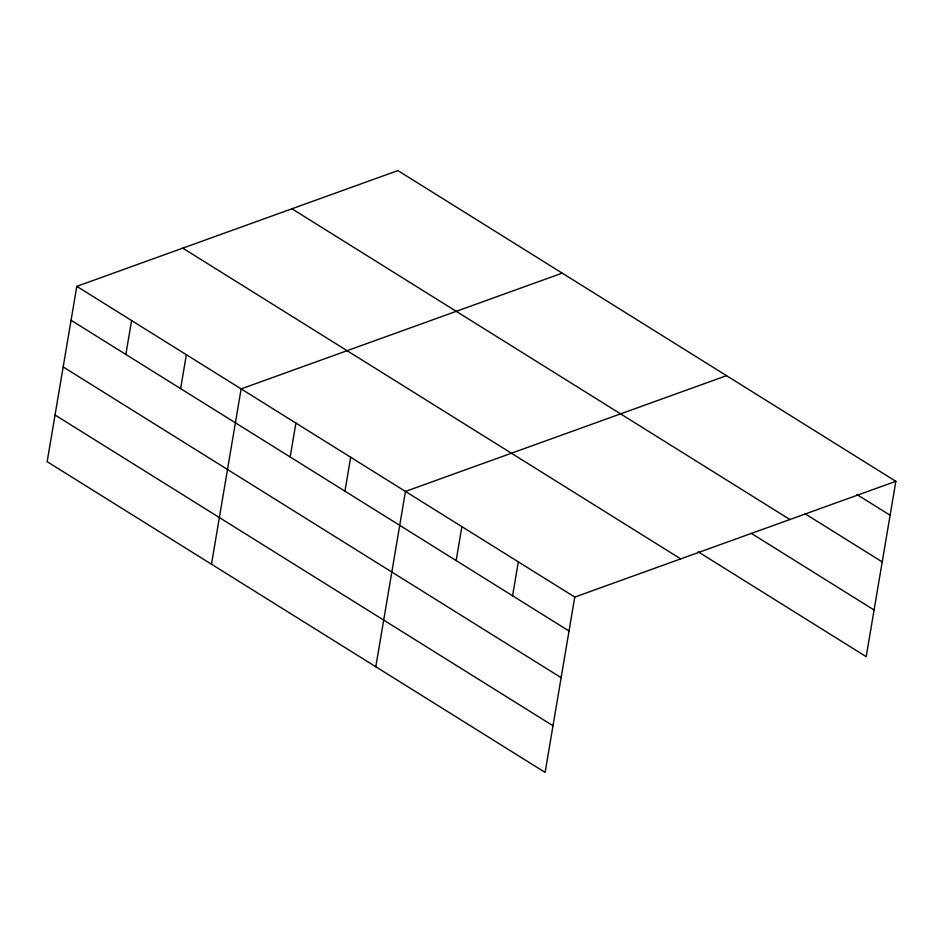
<?xml version="1.0" encoding="UTF-8"?>
<svg xmlns="http://www.w3.org/2000/svg" width="943" height="943" viewBox="0 0 943 943"><rect width="100%" height="100%" fill="white"/><g stroke="black" fill="none" stroke-linecap="round" stroke-linejoin="round"><path stroke-width="1.41" d="M895.85 481.319L397.887 170.589L76.807 286.342L47.15 461.681L545.113 772.411L574.759 597.084L895.85 481.319L866.193 656.658L698.115 551.773M125.843 354.45L131.584 320.526M180.62 388.634L186.36 354.709M211.48 564.22L241.137 388.893L562.217 273.128M290.173 456.99L295.902 423.065M344.949 491.173L350.678 457.249M375.797 666.76L405.455 491.433L726.546 375.668M456.153 560.566L461.893 526.654M512.591 595.787L518.332 561.863M856.987 494.568L890.109 515.243M804.933 513.676L882.224 561.91M291.929 208.78L789.892 519.522M751.406 533.432L874.09 609.991M182.765 248.139L680.716 558.881M76.807 286.342L574.759 597.084M71.067 320.266L569.03 631.008M63.169 366.933L561.132 677.675M55.048 415.014L552.999 725.745"/></g></svg>
